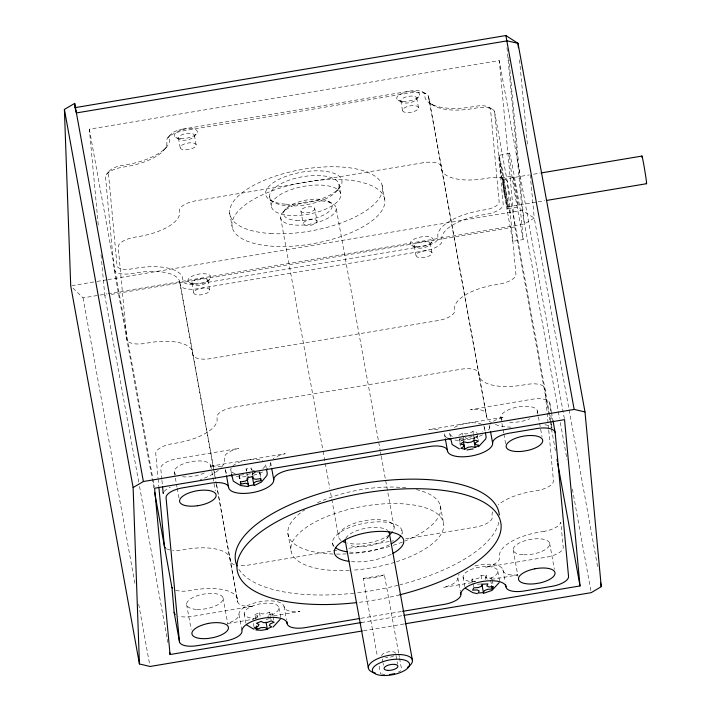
<?xml version="1.0" encoding="UTF-8"?>
<svg xmlns="http://www.w3.org/2000/svg" width="711" height="711" viewBox="0 0 711 711"><rect width="100%" height="100%" fill="white"/><g stroke="black" fill="none" stroke-linecap="round" stroke-linejoin="round"><path stroke-width="0.53" stroke-dasharray="3.56 2.67" d="M491.603 579.101L491.861 577.945L487.293 578.212L485.266 577.19L486.306 575.155L481.045 575.466L480.005 577.492L476.77 578.825L472.211 579.083L471.011 581.429L475.57 581.171M255.711 618.926L254.911 614.553L257.409 615.806L256.555 617.468L252.601 619.094M283.813 211.38L286.311 208.403M386.828 538.36L388.197 536.725M106.597 174.293L109.281 171.12M167.769 137.863L170.453 134.69M164.303 149.621L166.987 146.448M193.934 136.77L196.618 133.597M207.443 281.929L210.127 278.756M336.961 190.77L339.645 187.588M416.282 99.567L418.966 96.394M429.782 244.726L432.466 241.553M509.467 153.38L498.758 155.371L503.344 189.09L512.773 241.34L523.252 239.545L520.576 211.407L514.249 175.893A38.767 1.235 80.5 0 0 509.334 156.447A38.767 1.235 80.5 0 0 517.128 206.901L523.198 239.589M502.721 177.59L503.308 183.936A15.855 0.507 80.5 0 0 507.387 207.194A15.855 0.507 80.5 0 0 506.49 197.48A15.855 0.507 80.5 0 0 502.721 177.59L513.146 175.848M512.773 241.34L512.8 240.78M458.835 435.336L462.505 433.15L465.936 433.932L469.749 433.301L472.931 431.399L476.894 432.315M477.676 438.723L477.285 436.536L473.615 438.723L470.184 437.94L466.372 438.58L463.19 440.473L459.235 439.558L460.426 446.117M108.205 293.679L524.238 224.072L534.272 218.099L530.255 174.959M254.689 472.753L252.094 474.299L252.263 476.192M459.235 439.558L461.617 438.145M398.338 672.117L400.888 670.704M254.911 614.553L259.488 612.678L261.977 613.931L265.692 613.717L269.656 612.091L272.526 613.531L272.926 615.717M269.513 618.41L265.638 619.948M268.571 615.157L272.526 613.531M398.587 652.902L384.411 574.906L373.915 577.812L363.205 578.461L377.372 656.449M246.29 470.824L246.113 468.931L251.507 468.025L251.907 470.211M98.26 224.996L89.346 129.18L499.291 60.586L564.347 418.548M503.006 179.314L529.268 174.924M533.641 174.195L540.209 173.093M507.53 206.972A14.096 0.453 80.5 0 0 504.739 187.508A14.096 0.453 80.5 0 0 503.53 184.958A14.096 0.453 80.5 0 0 507.53 206.972L537.072 202.022M538.165 201.844L544.733 200.742M507.814 208.696L518.239 206.954A15.855 0.507 80.5 0 0 515.102 185.056A15.855 0.507 80.5 0 0 513.733 182.185A15.855 0.507 80.5 0 0 518.239 206.954M71.811 285.653L95.914 281.627M97.007 281.44L106.872 279.787M107.965 279.61L522.114 210.305L534.272 218.099L598.084 569.235M73.02 288.097L83.027 297.891L107.112 293.865M138.725 482.102L104.81 295.483L106.997 295.118M111.369 294.39L514.764 226.889L499.291 60.586M240.158 475.179L243.9 474.557L246.699 475.197M257.489 472.282L259.355 471.971L260.35 477.428M336.818 550.314L248.335 565.112A17.624 7.057 -10.3 0 1 238.576 565.538M348.834 548.297L393.618 540.804M405.634 538.796L475.543 527.1A17.624 7.057 -10.3 0 0 492.261 517.146L492.092 515.315A42.287 16.931 -10.3 0 1 492.59 511.876M363.205 578.461L384.411 574.906M227.796 623.494L254.014 619.112M273.673 615.815L299.891 611.433A17.624 7.057 -10.3 0 1 284.133 606.972A22.912 9.172 -10.3 0 0 260.697 601.595A22.912 9.172 -10.3 0 0 238.967 614.526A17.624 7.057 -10.3 0 1 227.804 623.174M471.793 582.665L443.388 587.419A17.624 7.057 -10.3 0 0 457.84 577.91A22.912 9.172 -10.3 0 1 459.235 574.115M491.452 579.376L517.67 574.995M360.966 618.294L401.457 611.522M361.375 622.525L402.915 615.575M363.499 630.755L404.008 623.982M480.92 584.024L477.419 584.22M509.538 422.156L510.578 422.245A18.539 7.421 -10.3 0 0 529.837 418.761M381.487 673.948L385.344 674.623M475.57 436.145L477.285 436.536M254.485 470.566L251.685 469.918L251.507 468.025M488.91 107.254L492.545 109.29M422.929 92.101L426.573 94.136M430.182 103.513L433.817 105.548M398.116 100.162L401.751 102.197M411.616 245.322L415.26 247.357M328.429 201.355L331.948 203.319M175.768 137.365L179.403 139.4M270.144 200.155L273.788 202.191M189.277 282.525L192.912 284.56M499.042 155.122L502.233 169.12L510.436 215.415M506.987 47.717L522.114 210.305L558.126 410.54M558.331 411.633L559.513 418.175M560.312 422.538L567.049 459.617M572.399 489.052L591.028 591.561M549.781 402.968L551.354 411.633M551.434 412.087L553.007 420.743M494.545 111.654L551.985 427.693M514.764 226.889L549.87 420.059M550.065 421.152L551.256 427.693M551.452 428.786L555.424 450.614M537.303 410.754L539.471 422.663M539.551 423.143L542.031 436.741M549.63 543.24L554.349 569.218M500.837 417.348L503.681 432.99M503.877 434.065L505.645 443.815M513.164 549.825L517.972 576.292M490.057 424.671A17.624 7.057 -10.3 0 0 489.63 426.6L490.386 430.733M428.573 96.5L486.448 415.891A42.287 16.931 -10.3 0 0 491.443 422.654M153.807 487.906L114.098 269.38L105.521 177.217A17.624 7.057 -10.3 0 1 122.239 167.263L126.754 166.507A42.287 16.931 -10.3 0 0 166.872 142.618L166.703 140.787A17.624 7.057 -10.3 0 1 183.42 130.833L410.629 92.812A17.624 7.057 -10.3 0 1 428.653 96.954L486.644 416.984M484.422 427.471L485.195 431.71M502.899 569.76L505.148 582.167M416.735 98.011L418.503 107.761A8.105 3.244 -10.3 0 1 406.781 112.569A8.105 3.244 -10.3 0 1 406.257 106.952A8.105 3.244 -10.3 0 1 418.503 107.761M477.09 433.408L478.281 439.958M474.05 436.847L474.45 439.034M472.931 431.399L473.33 433.586M473.526 434.679L474.317 439.051M497.798 571.226L499.531 580.754M492.252 580.132L493.052 584.495M430.244 243.18L432.012 252.92A8.105 3.244 -10.3 0 1 420.29 257.729A8.105 3.244 -10.3 0 1 419.766 252.121A8.105 3.244 -10.3 0 1 432.012 252.92M490.661 580.292L491.452 584.664M462.505 433.15L462.905 435.328M463.101 436.421L463.901 440.793M462.665 438.305L463.065 440.491M400.791 100.9L402.559 110.64M486.306 575.155L487.097 579.527M485.266 577.19L485.666 579.376M459.43 438.607L460.23 442.98M481.045 575.466L481.836 579.829M449.681 433.283L450.454 437.523M414.3 246.059L416.068 255.8M472.211 579.083L472.806 582.362M473.002 583.455L473.597 586.735M444.384 433.683L445.139 437.843M463.057 577.039L464.79 586.566M457.84 577.91L460.284 591.33M382.171 185.491L384.838 200.2A77.535 31.044 -10.3 0 1 272.686 246.237A77.535 31.044 -10.3 0 1 267.692 192.53A77.535 31.044 -10.3 0 1 384.838 200.2M440.385 505.779L443.735 524.3M338.943 184.025L340.836 194.467A35.239 14.113 -10.3 0 1 289.857 215.389A35.239 14.113 -10.3 0 1 287.591 190.975A35.239 14.113 -10.3 0 1 340.836 194.467M401.884 530.362L402.844 535.659M336.196 208.341A28.191 11.287 -10.3 0 1 295.421 225.076A28.191 11.287 -10.3 0 1 293.599 205.55A28.191 11.287 -10.3 0 1 336.196 208.341L380.252 450.756M380.456 451.849L381.052 455.12M381.247 456.213L394.143 527.198M398.782 653.987L399.369 657.231M399.573 658.315L401.733 670.233M314.777 208.643A7.048 2.826 -10.3 0 1 304.584 212.829A7.048 2.826 -10.3 0 1 304.13 207.95A7.048 2.826 -10.3 0 1 314.777 208.643L317.088 221.361A7.048 2.826 -10.3 0 1 306.894 225.538A7.048 2.826 -10.3 0 1 306.432 220.659A7.048 2.826 -10.3 0 1 317.088 221.361M396 655.604L397.547 664.083M300.877 210.971L303.188 223.681M382.296 658.99L382.874 662.172M383.069 663.23L383.451 665.345M379.15 666.198L380.527 673.779M280.614 217.637L322.883 450.232M323.078 451.316L325.06 462.239M325.265 463.332L329.824 488.448M330.624 492.812L331.61 498.278M331.815 499.371L338.56 536.494M269.62 196.556L271.513 206.999M332.561 542.902L333.335 547.132M229.662 213.069L232.328 227.778M287.866 533.357L291.226 551.878M270.82 462.274A17.624 7.057 -10.3 0 0 270.758 463.217L271.513 467.349M266.323 468.327L265.55 464.096A17.624 7.057 -10.3 0 1 260.928 469.927M259.808 471.908L260.804 477.365M259.551 471.962L260.546 477.428M284.027 606.385L286.471 619.823M194.396 135.223L196.165 144.964A8.105 3.244 -10.3 0 1 184.433 149.772A8.105 3.244 -10.3 0 1 183.918 144.155A8.105 3.244 -10.3 0 1 196.165 144.964M278.925 607.843L280.658 617.379M252.103 471.304L252.894 475.668M252.281 473.197L252.681 475.383M273.122 616.81L273.717 620.09M246.113 468.931L246.513 471.109M246.708 472.202L247.499 476.574M269.656 612.091L270.251 615.362M270.447 616.455L271.042 619.734M207.896 280.383L209.665 290.124A8.105 3.244 -10.3 0 1 197.942 294.932A8.105 3.244 -10.3 0 1 197.418 289.324A8.105 3.244 -10.3 0 1 209.665 290.124M178.452 138.103L180.221 147.844M239.42 475.33L240.407 480.796M239.225 475.339L240.22 480.796M238.967 475.392L239.963 480.858M259.488 612.678L260.475 618.143M230.808 469.909L231.582 474.139M257.409 615.806L257.8 617.992M191.952 283.262L193.721 293.003M225.52 470.327L226.347 474.912M253.392 623.458L253.987 626.738M244.184 613.655L245.917 623.192M179.714 281.609L215.451 478.281M216.642 484.831L237.705 601.648A17.624 7.057 -10.3 0 0 253.454 606.101L192.157 616.428A17.624 7.057 -10.3 0 1 178.87 616.206M114.098 269.38A17.624 7.057 -10.3 0 0 132.122 273.522L136.645 272.766A42.287 16.931 -10.3 0 1 179.901 282.702L216.215 483.391M216.295 483.844L237.785 602.101M238.967 614.526L241.784 630.017M210.732 465.403L215.344 490.777M223.058 597.88L227.867 624.338M174.275 471.997L177.021 487.151M177.226 488.235L178.994 497.976M186.593 604.474L191.117 629.377M89.346 129.18L152.812 478.414M153.007 479.498L154.394 487.142M139.525 486.466L167.094 638.167M167.289 639.26L167.885 642.531M83.027 297.891L135.143 584.691M138.707 604.323L149.612 664.296M161.824 479.338L160.757 468.531A17.624 7.057 -10.3 0 1 177.466 458.577L238.78 448.383A17.624 7.057 -10.3 0 0 224.329 457.893L224.498 459.724A42.287 16.931 -10.3 0 1 221.93 466.727M161.93 480.414L162.357 484.733M519.554 59.928L527.482 145.097M548.643 429.142L544.866 388.544A17.624 7.057 -10.3 0 0 526.842 384.402L522.327 385.158A42.287 16.931 -10.3 0 1 479.063 375.221L478.885 373.391A17.624 7.057 -10.3 0 0 460.861 369.249L233.652 407.27A17.624 7.057 -10.3 0 0 216.935 417.224L217.113 419.055A42.287 16.931 -10.3 0 1 176.995 442.944L172.48 443.7A17.624 7.057 -10.3 0 0 155.762 453.654L158.011 477.792M548.741 430.244L553.442 480.716A17.624 7.057 -10.3 0 1 536.725 490.67L532.21 491.425A42.287 16.931 -10.3 0 0 498.242 504.739M508.738 57.413L524.238 224.072M501.628 166.134L504.286 194.734M499.664 157.167L501.628 178.274M158.109 478.885L158.82 486.573M101.024 254.734L101.54 260.244M101.637 261.346L104.81 295.483M550.518 411.002L549.861 403.421A17.624 7.057 -10.3 0 0 531.828 399.28L470.531 409.607A17.624 7.057 -10.3 0 1 486.28 414.06M550.892 415.331L551.932 427.24M234.301 564.667A17.624 7.057 -10.3 0 1 230.311 560.979L230.142 559.139A42.287 16.931 -10.3 0 0 186.877 549.203L182.363 549.958A17.624 7.057 -10.3 0 1 172.604 550.385M169.885 549.95A17.624 7.057 -10.3 0 1 166.418 548.634M483.658 425.747A17.624 7.057 -10.3 0 1 482.422 431.381M472.184 436.43A17.624 7.057 -10.3 0 1 464.976 437.789M452.338 436.421A17.624 7.057 -10.3 0 1 450.099 431.364M454.302 427.453A17.624 7.057 -10.3 0 1 481.765 424.334M475.463 581.731A17.624 7.057 -10.3 0 1 465.821 572.471A17.624 7.057 -10.3 0 1 493.558 567.449A17.624 7.057 -10.3 0 1 487.675 579.527M256.591 618.357A17.624 7.057 -10.3 0 1 247.152 608.927A17.624 7.057 -10.3 0 1 275.175 604.243A17.624 7.057 -10.3 0 1 267.754 616.49M256.458 472.033A17.624 7.057 -10.3 0 1 245.206 474.495M235.297 473.757A17.624 7.057 -10.3 0 1 231.235 467.98M232.808 465.989A17.624 7.057 -10.3 0 1 262.892 460.959M221.61 467.091A17.624 7.057 -10.3 0 0 209.843 466.318L285.218 453.707A17.624 7.057 -10.3 0 0 274.642 457.857M225.138 469.456A17.624 7.057 -10.3 0 1 225.6 470.78A22.912 9.172 -10.3 0 0 228.302 474.441M489.63 426.6A22.912 9.172 -10.3 0 1 487.684 431.035M482.582 434.776A22.912 9.172 -10.3 0 1 453.982 439.94M447.175 437.816A22.912 9.172 -10.3 0 1 444.473 434.154A17.624 7.057 -10.3 0 0 443.975 432.786M517.635 574.923A17.624 7.057 -10.3 0 1 503.006 570.346A22.912 9.172 -10.3 0 0 472.362 566.667M493.514 421.232A17.624 7.057 -10.3 0 1 504.09 417.081L428.813 429.684A17.624 7.057 -10.3 0 1 439.345 430.128M334.09 546.35A35.239 14.113 -10.3 0 1 364.859 523.189A35.239 14.113 -10.3 0 1 401.635 534.139M389.495 544.733A35.239 14.113 -10.3 0 1 349.092 552.038M270.758 463.217A22.912 9.172 -10.3 0 1 268.811 467.66M262.599 471.971A22.912 9.172 -10.3 0 1 251.97 475.588M249.028 476.157A22.912 9.172 -10.3 0 1 247.552 476.388M246.077 476.574A22.912 9.172 -10.3 0 1 233.928 476.379M498.846 522.176A133.926 53.618 -10.3 0 1 400.044 584.771M397.947 585.304A133.926 53.618 -10.3 0 1 356.087 592.938M353.936 593.187A133.926 53.618 -10.3 0 1 238.798 569.2M399.68 594.831A133.926 53.618 -10.3 0 1 356.744 602.599M416.308 489.595A77.535 31.044 -10.3 0 1 405.012 541.018M402.444 542.049A77.535 31.044 -10.3 0 1 392.534 545.524M389.726 546.386A77.535 31.044 -10.3 0 1 349.261 553.7M346.328 553.878A77.535 31.044 -10.3 0 1 334.001 554.056M333.086 554.029A77.535 31.044 -10.3 0 1 304.939 509.734M317.435 502.81A77.535 31.044 -10.3 0 1 408.541 488.181M349.332 570.4A77.535 31.044 -10.3 0 1 302.148 530.495A77.535 31.044 -10.3 0 1 425.542 507.85A77.535 31.044 -10.3 0 1 396.462 561.752M394.605 562.339A77.535 31.044 -10.3 0 1 352.265 570.222M175.928 474.601A18.539 7.421 -10.3 0 1 192.45 461.43A18.539 7.421 -10.3 0 1 209.238 469.473M204.217 472.957A18.539 7.421 -10.3 0 1 180.114 476.343M273.326 458.817A17.624 7.057 -10.3 0 1 273.948 458.328M391.228 554.26A35.239 14.113 -10.3 0 1 350.825 561.566M502.028 419.57A18.539 7.421 -10.3 0 1 519.021 406.781A18.539 7.421 -10.3 0 1 536.263 414.309M511.111 427.169A42.287 16.931 -10.3 0 1 494.349 424.112M218.348 470.3A42.287 16.931 -10.3 0 1 200.218 479.658M175.715 590.183A17.624 7.057 -10.3 0 0 189.757 590.637L194.272 589.881A42.287 16.931 -10.3 0 1 237.536 599.817M544.937 424.76A17.624 7.057 -10.3 0 1 551.496 427.489M164.223 491.408A17.624 7.057 -10.3 0 1 170.329 487.168M388.828 535.836A22.379 8.959 -10.3 0 1 371.009 545.479A22.379 8.959 -10.3 0 1 348.612 544.759M345.777 538.334A22.379 8.959 -10.3 0 1 365.516 528.309A22.379 8.959 -10.3 0 1 387.753 530.557M341.076 540.458A28.191 11.287 -10.3 0 1 363.49 520.896A28.191 11.287 -10.3 0 1 393.467 530.273M389.459 534.708A28.191 11.287 -10.3 0 1 347.439 543.106M393.77 655.826A7.048 2.826 -10.3 0 1 385.424 657.675M381.718 655.818A7.048 2.826 -10.3 0 1 388.41 651.836A7.048 2.826 -10.3 0 1 395.618 653.489M428.822 98.785A42.287 16.931 -10.3 0 0 472.086 108.721L476.601 107.965A17.624 7.057 -10.3 0 1 494.625 112.107L503.201 204.279A17.624 7.057 -10.3 0 1 486.484 214.233L481.969 214.989A42.287 16.931 -10.3 0 0 441.851 238.869L442.029 240.709A17.624 7.057 -10.3 0 1 425.311 250.663L198.102 288.675A17.624 7.057 -10.3 0 1 180.079 284.533M183.029 129.055L182.06 129.224A14.096 5.644 -10.3 0 0 169.591 136.654L169.787 140.076A45.815 18.344 -10.3 0 1 129.26 164.205L120.888 165.654A14.096 5.644 -10.3 0 0 108.419 173.084L117.057 265.985A14.096 5.644 -10.3 0 0 130.504 269.078L138.894 267.727A45.815 18.344 -10.3 0 1 182.594 277.761L183.038 281.138A14.096 5.644 -10.3 0 0 196.485 284.231L425.507 245.908A14.096 5.644 -10.3 0 0 437.976 238.487L437.789 235.065A45.815 18.344 -10.3 0 1 478.316 210.936L486.688 209.478A14.096 5.644 -10.3 0 0 499.158 202.057L490.51 109.147A14.096 5.644 -10.3 0 0 477.063 106.055L468.682 107.405A45.815 18.344 -10.3 0 1 424.974 97.371L424.538 93.994A14.096 5.644 -10.3 0 0 411.091 90.901L183.029 129.055M423.329 162.721L196.12 200.733A17.624 7.057 -10.3 0 0 179.403 210.687L179.572 212.518A42.287 16.931 -10.3 0 1 139.463 236.407L134.939 237.163A17.624 7.057 -10.3 0 0 118.23 247.117L126.798 339.289A17.624 7.057 -10.3 0 0 144.831 343.431L149.346 342.675A42.287 16.931 -10.3 0 1 192.61 352.612L192.779 354.442A17.624 7.057 -10.3 0 0 210.803 358.584L438.012 320.563A17.624 7.057 -10.3 0 0 454.729 310.609L454.56 308.778A42.287 16.931 -10.3 0 1 494.678 284.889L499.193 284.133A17.624 7.057 -10.3 0 0 515.91 274.179L507.334 182.007A17.624 7.057 -10.3 0 0 489.301 177.866L484.786 178.621A42.287 16.931 -10.3 0 1 441.522 168.685L441.353 166.854A17.624 7.057 -10.3 0 0 423.329 162.721M544.119 531.339L539.596 532.095A42.287 16.931 -10.3 0 0 499.486 555.984L499.655 557.815A17.624 7.057 -10.3 0 1 485.204 567.325L546.519 557.131A17.624 7.057 -10.3 0 0 563.228 547.177L560.766 522.327A17.624 7.057 -10.3 0 1 544.119 531.339M522.896 554.722L521.856 554.633A18.539 7.421 -10.3 0 1 522.389 541.604A18.539 7.421 -10.3 0 1 549.727 543.879A18.539 7.421 -10.3 0 1 522.896 554.722M196.334 609.363L195.294 609.274A18.539 7.421 -10.3 0 1 190.672 598.822A18.539 7.421 -10.3 0 1 218.153 594.227L218.944 594.476A18.539 7.421 -10.3 0 1 219.059 604.003A18.539 7.421 -10.3 0 1 196.334 609.363M296.46 220.392A24.672 9.874 -10.3 0 0 332.144 205.737A24.672 9.874 -10.3 0 0 294.869 203.302A24.672 9.874 -10.3 0 0 296.46 220.392M288.124 205.852A35.239 14.113 -10.3 0 0 339.103 184.931A35.239 14.113 -10.3 0 0 285.858 181.447A35.239 14.113 -10.3 0 0 288.124 205.852M418.557 248.201A8.105 3.244 -10.3 0 0 430.279 243.384A8.105 3.244 -10.3 0 0 418.032 242.584A8.105 3.244 -10.3 0 0 418.557 248.201M402.844 101.371A11.634 4.657 -10.3 0 0 419.677 94.465A11.634 4.657 -10.3 0 0 402.097 93.319A11.634 4.657 -10.3 0 0 402.844 101.371M405.048 103.042A8.105 3.244 -10.3 0 0 416.77 98.225A8.105 3.244 -10.3 0 0 404.523 97.425A8.105 3.244 -10.3 0 0 405.048 103.042M196.209 285.404A8.105 3.244 -10.3 0 0 207.932 280.587A8.105 3.244 -10.3 0 0 195.685 279.787A8.105 3.244 -10.3 0 0 196.209 285.404M194.005 283.742A11.634 4.657 -10.3 0 0 210.829 276.828A11.634 4.657 -10.3 0 0 193.259 275.681A11.634 4.657 -10.3 0 0 194.005 283.742M180.505 138.574A11.634 4.657 -10.3 0 0 197.329 131.668A11.634 4.657 -10.3 0 0 179.75 130.522A11.634 4.657 -10.3 0 0 180.505 138.574M182.7 140.245A8.105 3.244 -10.3 0 0 194.432 135.428A8.105 3.244 -10.3 0 0 182.185 134.628A8.105 3.244 -10.3 0 0 182.7 140.245M285.929 204.19A38.767 15.518 -10.3 0 0 342 181.172A38.767 15.518 -10.3 0 0 283.431 177.341A38.767 15.518 -10.3 0 0 285.929 204.19M416.353 246.53A11.634 4.657 -10.3 0 0 433.177 239.625A11.634 4.657 -10.3 0 0 415.606 238.478A11.634 4.657 -10.3 0 0 416.353 246.53M270.376 233.519A77.535 31.044 -10.3 0 0 382.527 187.491A77.535 31.044 -10.3 0 0 265.381 179.821A77.535 31.044 -10.3 0 0 270.376 233.519"/><path stroke-width="1.07" d="M260.946 480.707L260.741 478.521L256.067 479.303L253.276 478.654L253.098 476.761L250.388 477.072L247.704 477.668L247.872 479.561L245.286 481.107L240.611 481.889L240.354 483.045L240.816 484.075L245.482 483.293L248.281 483.933L248.459 485.835L253.854 484.929L253.676 483.036L256.271 481.489L260.946 480.707L260.546 478.521M483.418 592.654L484.458 590.619L487.684 589.295L492.243 589.028L493.443 586.682L488.884 586.948L486.857 585.926L487.897 583.891L482.627 584.202L481.587 586.237L478.361 587.562L473.802 587.819L472.602 590.174L477.161 589.908L479.187 590.93L478.148 592.965L483.418 592.654L481.827 583.918M280.232 619.299L273.042 627.093M499.104 582.673L491.914 590.468L483.48 593.338M478.539 446.712L485.729 438.927L486.155 436.998L485.382 432.768M464.781 449.21L467.962 447.317L471.775 446.677L475.197 447.468L477.294 446.428L478.876 445.282L475.446 444.491L475.295 442.944L478.476 441.051L474.521 440.145L471.34 442.038L467.527 442.669L464.096 441.887L461.999 442.917L460.426 444.073L463.856 444.855L463.999 446.401L460.817 448.303L464.781 449.21L463.385 441.567M362.406 630.941L150.003 666.483L139.436 663.958L70.718 285.84L64.399 109.414L74.673 103.406L75.064 107.637L505.859 35.55L518.008 43.335L584.993 411.927L601.257 586.682L591.223 592.654L405.101 623.796M139.436 663.958L133.117 487.533L143.382 481.525L574.177 409.438L584.993 411.927M257.062 629.271L261.017 627.644L264.741 627.431L267.229 628.684L269.7 627.84L271.798 626.809L269.309 625.556L270.153 623.894L274.117 622.267L271.247 620.827L267.283 622.454L263.568 622.667L261.07 621.414L256.502 623.289L258.991 624.542L258.146 626.204L254.183 627.831L257.062 629.271L256.467 626M254.351 485.524L261.497 481.996L266.856 475.543L267.283 473.624L266.509 469.384M394.623 673.655L389.477 674.641M473.224 448.899L466.958 449.947M267.727 629.271L261.461 630.319L255.907 629.955M541.302 172.906L641.971 156.065M546.919 200.378L646.495 183.714M359.873 618.481L305.161 627.635A17.624 7.057 -10.3 0 1 287.137 623.494A22.912 9.172 -10.3 0 0 263.701 618.117A22.912 9.172 -10.3 0 0 241.971 631.057A17.624 7.057 -10.3 0 1 225.254 641.002L197.462 645.659A17.624 7.057 -10.3 0 1 179.439 641.518L166.063 497.762A17.624 7.057 -10.3 0 1 182.78 487.808L210.572 483.16A17.624 7.057 -10.3 0 1 228.604 487.302A22.912 9.172 -10.3 0 0 252.032 492.679A22.912 9.172 -10.3 0 0 273.762 479.747A17.624 7.057 -10.3 0 1 290.479 469.793L429.444 446.535A17.624 7.057 -10.3 0 1 447.468 450.676A22.912 9.172 -10.3 0 0 470.904 456.062A22.912 9.172 -10.3 0 0 492.634 443.122A17.624 7.057 -10.3 0 1 509.352 433.168L537.143 428.52A17.624 7.057 -10.3 0 1 555.167 432.661L568.542 576.408A17.624 7.057 -10.3 0 1 551.825 586.362L524.034 591.01A17.624 7.057 -10.3 0 1 506.01 586.877A22.912 9.172 -10.3 0 0 482.573 581.491A22.912 9.172 -10.3 0 0 460.844 594.432A17.624 7.057 -10.3 0 1 444.126 604.386L402.55 611.344M169.671 652.351L170.062 654.538L361.375 622.525M404.008 615.388L580.016 585.944L564.543 419.641L154.598 488.235L170.062 654.538M248.086 486.573L240.514 485.506L233.306 481.16L231.582 474.139M477.365 593.694L472.762 592.636L465.545 588.29M459.386 448.89L452.169 444.544L450.641 438.58M253.889 629.262L246.673 624.916M505.859 35.55L574.177 409.438M75.064 107.637L76.406 112.933L507.192 40.856L518.008 43.335L518.426 47.761M600.457 582.318L601.257 586.682M553.007 420.743L555.167 432.661M557.006 459.342L557.406 461.528M557.797 463.714L580.016 585.944M490.572 431.764L492.634 443.122M505.637 584.806L506.01 586.877M473.81 439.816L475.197 447.468M491.648 585.757L492.243 589.028M445.326 438.847L447.575 451.272M460.47 592.361L460.844 594.432M412.46 660.492L389.361 533.392A22.379 8.959 -10.3 0 0 388.881 531.899M345.244 540.778L368.342 667.878M271.7 468.38L273.762 479.747M286.764 621.432L287.137 623.494M252.263 476.192L253.854 484.929M247.073 478.183L248.459 485.835M266.038 622.125L267.229 628.684M240.416 481.889L240.816 484.075M226.533 475.943L228.604 487.302M154.607 492.279L171.804 586.948M172.489 588.219A17.624 7.057 -10.3 0 1 171.964 587.384L174.124 612.287L179.519 641.971M74.673 103.406L143.382 481.525M64.399 109.414L133.117 487.533M162.57 486.893L163.219 493.381A17.624 7.057 -10.3 0 1 163.574 492.403M158.926 487.666L164.339 545.826A17.624 7.057 -10.3 0 0 164.57 546.715M165.467 547.932A17.624 7.057 -10.3 0 1 164.801 547.141M175.261 614.393A17.624 7.057 -10.3 0 1 174.888 614.011M174.586 613.602A17.624 7.057 -10.3 0 1 174.124 612.287M348.923 561.335A35.239 14.113 -10.3 0 1 342.053 541.693A35.239 14.113 -10.3 0 1 392.676 532.539A35.239 14.113 -10.3 0 1 392.925 553.38M267.425 468.949A22.912 9.172 -10.3 0 1 266.616 469.58M231.759 475.881A22.912 9.172 -10.3 0 1 229.875 475.232M356.744 602.599A133.926 53.618 -10.3 0 1 253.587 537.72A133.926 53.618 -10.3 0 1 474.326 497.807A133.926 53.618 -10.3 0 1 399.68 594.831M237.065 565.974A133.926 53.618 -10.3 0 1 353.696 485.089A133.926 53.618 -10.3 0 1 499.318 514.995M400.622 536.112A35.239 14.113 -10.3 0 1 391.201 543.853M347.199 551.807A35.239 14.113 -10.3 0 1 335.708 547.852M450.632 439.256A22.912 9.172 -10.3 0 1 447.921 438.225M375.39 673.121A22.379 8.959 -10.3 0 1 373.888 660.661A22.379 8.959 -10.3 0 1 404.692 655.098A22.379 8.959 -10.3 0 1 407.536 667.309M345.724 542.28A22.379 8.959 -10.3 0 1 345.43 539.169M392.428 531.864A28.191 11.287 -10.3 0 1 389.459 534.708M345.413 542.555A28.191 11.287 -10.3 0 1 342.809 541.506M641.926 157.184A14.096 0.453 80.5 0 1 644.637 169.547A14.096 0.453 80.5 0 1 646.237 182.86M527.5 450.481L522.727 451.272A18.539 7.421 -10.3 0 1 508.641 442.118A18.539 7.421 -10.3 0 1 539.471 436.963A18.539 7.421 -10.3 0 1 527.5 450.481M208.296 623.449L207.114 623.698A18.539 7.421 -10.3 0 0 191.908 633.705A18.539 7.421 -10.3 0 0 208.483 638.398L213.247 637.598A18.539 7.421 -10.3 0 0 228.471 627.831A18.539 7.421 -10.3 0 0 213.069 622.783L211.887 622.898A18.539 7.421 -10.3 0 0 208.296 623.449M534.868 568.809L533.685 569.058A18.539 7.421 -10.3 0 0 518.479 579.065A18.539 7.421 -10.3 0 0 535.054 583.749L539.818 582.958A18.539 7.421 -10.3 0 0 554.873 572.231A18.539 7.421 -10.3 0 0 534.868 568.809M197.347 505.77L196.156 505.921A18.539 7.421 -10.3 0 1 182.709 496.251A18.539 7.421 -10.3 0 1 214.127 492.261A18.539 7.421 -10.3 0 1 197.347 505.77M382.296 675.45A18.85 7.545 -10.3 0 0 409.563 664.252A18.85 7.545 -10.3 0 0 381.078 662.385A18.85 7.545 -10.3 0 0 382.296 675.45M387.735 670.384A7.048 2.826 -10.3 0 0 397.929 666.198A7.048 2.826 -10.3 0 0 387.282 665.505A7.048 2.826 -10.3 0 0 387.735 670.384"/></g></svg>
